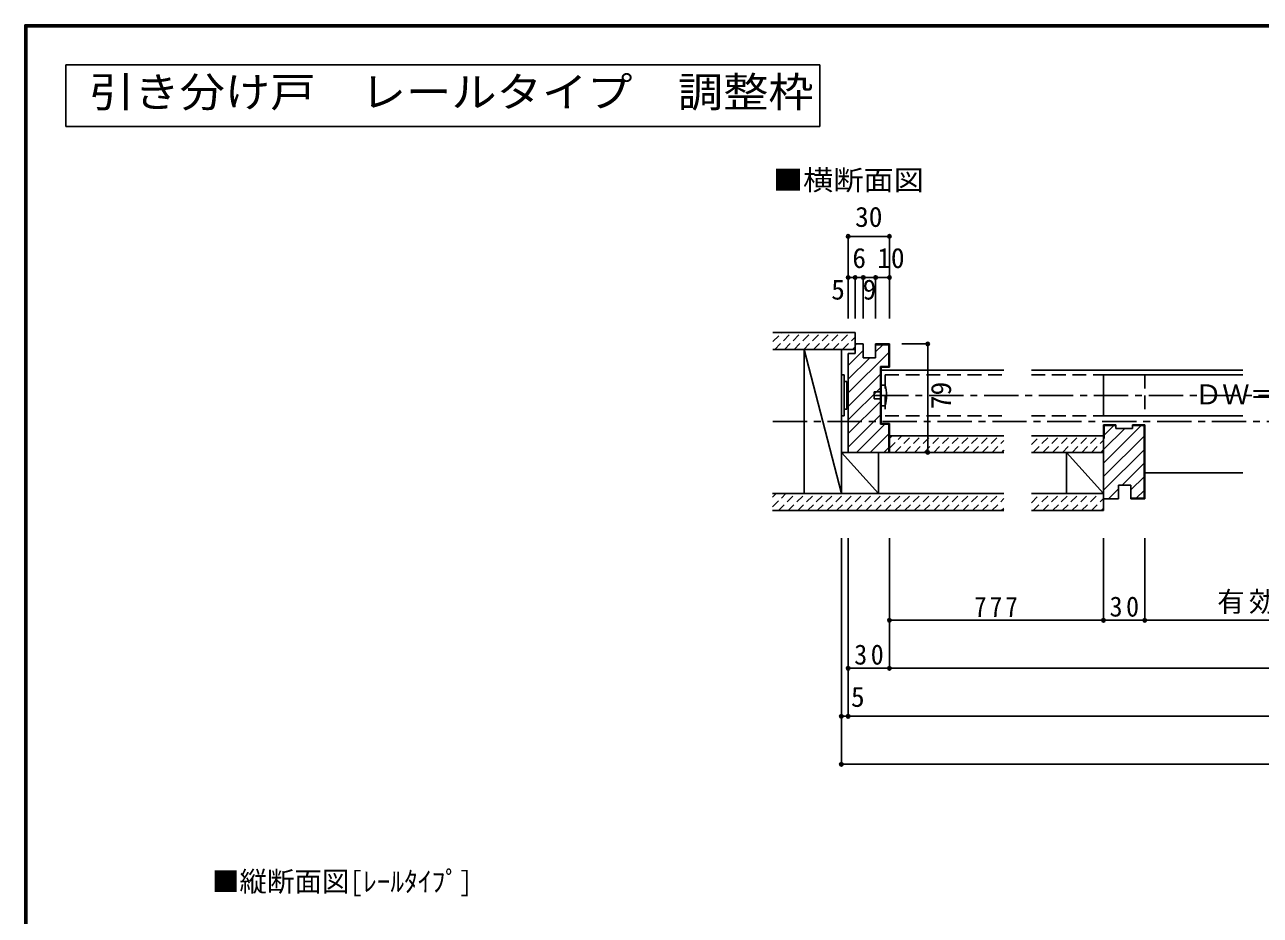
# Model space of a CAD drawing. Units: millimetres, scale not verified. Extents: x -973 to 977, y -718 to 696.
# Drawn here: x -973 to -73, y 46 to 696 of the extents above; entities that cross this region are included whole.
import ezdxf
from ezdxf.enums import TextEntityAlignment as Align

# ---------------------------------------------------------------- set-up
doc = ezdxf.new("R2010")
doc.units = ezdxf.units.MM
doc.header["$LTSCALE"] = 5
doc.header["$PDMODE"] = 32
doc.header["$PDSIZE"] = 2.5
for name, pattern in [('CHAIN1', [8, 5, -1, 1, -1]), ('DASHED1', [1.8, 1.2, -0.6]), ('DASHED2', [3, 2, -1])]:
    doc.linetypes.add(name, pattern=pattern)
for name, color, linetype in [('0-1_通り芯', 4, 'CHAIN1'), ('0-2_柱', 7, 'Continuous'), ('0-3_仕上げ', 2, 'Continuous'), ('0-4_枠', 3, 'Continuous'), ('0-6_扉', 6, 'Continuous'), ('0-7_金物', 7, 'Continuous'), ('0-A_文字', 3, 'Continuous'), ('0-B_寸法', 7, 'Continuous'), ('0-C_ハッチ', 4, 'DASHED1'), ('F-1_枠', 6, 'Continuous')]:
    doc.layers.add(name, color=color, linetype=linetype)
doc.styles.add('ＭＳ ゴシック', font='')
doc.styles.get('ＭＳ ゴシック').set_extended_font_data('MS Gothic')

msp = doc.modelspace()

# ---------------------------------------------------------------- linework, layer by layer
at = {"layer": '0-1_通り芯'}
for p, q in [((-354.367, 425.5), (357.746, 425.5)), ((-428.353, 406.5), (431.746, 406.5))]:
    msp.add_line(p, q, dxfattribs=at)
at = {"layer": '0-2_柱'}
for p, q in [((-405.374, 459), (-405.374, 354)), ((-378.374, 459), (-405.374, 459)), ((-378.374, 354), (-405.374, 459)), ((-378.374, 354), (-378.374, 459)), ((-214.396, 384), (-187.396, 354)), ((-214.396, 384), (-214.396, 354)), ((-187.396, 384), (-214.396, 384)), ((-187.396, 354), (-187.396, 384)), ((-405.374, 354), (-378.374, 354)), ((-378.374, 354), (-351.374, 354)), ((-214.396, 354), (-187.396, 354))]:
    msp.add_line(p, q, dxfattribs=at)
msp.add_lwpolyline([(-351.374, 354), (-351.374, 384), (-378.374, 384)], close=True, dxfattribs=at)
at = {"layer": '0-3_仕上げ'}
for p, q in [((-428.353, 471.5), (-368.367, 471.5)), ((-343.367, 396), (-259.924, 396)), ((-239.924, 396), (-187.339, 396)), ((-187.339, 396), (-187.339, 384)), ((-343.367, 384), (-259.924, 384)), ((-239.924, 384), (-187.339, 384)), ((-428.438, 354), (-259.924, 354)), ((-239.924, 354), (-187.339, 354)), ((-187.339, 341.5), (-187.339, 354)), ((-428.459, 341.5), (-259.924, 341.5)), ((-239.924, 341.5), (-187.339, 341.5))]:
    msp.add_line(p, q, dxfattribs=at)
msp.add_lwpolyline([(-428.353, 459), (-368.367, 459), (-368.367, 471.5)], dxfattribs=at)
at = {"layer": '0-4_枠'}
for p, q in [((-368.367, 456), (-368.367, 463)), ((-362.367, 463), (-368.367, 463)), ((-362.367, 453), (-362.367, 463)), ((-353.367, 453), (-353.367, 463)), ((-353.367, 462.5), (-343.867, 462.5)), ((-343.867, 462.5), (-343.867, 446.5)), ((-368.367, 456), (-373.367, 456)), ((-373.367, 456), (-373.367, 384)), ((-353.367, 453), (-362.367, 453)), ((-349.867, 446.5), (-343.867, 446.5)), ((-349.867, 446.5), (-349.867, 404.5)), ((-349.367, 446), (-343.367, 446)), ((-349.367, 446), (-349.367, 405)), ((-349.867, 404.5), (-343.867, 404.5)), ((-349.367, 405), (-343.367, 405)), ((-343.867, 384), (-343.867, 404.5)), ((-343.367, 384), (-343.367, 405)), ((-187.339, 350), (-187.339, 404)), ((-178.339, 404), (-187.339, 404)), ((-178.339, 403.5), (-186.839, 403.5)), ((-186.839, 394), (-186.839, 403.5)), ((-178.339, 401.5), (-178.339, 404)), ((-166.339, 401.5), (-178.339, 401.5)), ((-166.339, 401.5), (-166.339, 404)), ((-166.339, 404), (-157.339, 404)), ((-166.339, 403.5), (-157.839, 403.5)), ((-157.839, 403.5), (-157.839, 350.5)), ((-157.339, 404), (-157.339, 350)), ((-186.839, 394), (-187.339, 394)), ((-373.367, 384), (-343.367, 384)), ((-176.339, 360), (-167.339, 360)), ((-176.339, 360), (-176.339, 350)), ((-167.339, 350), (-167.339, 360)), ((-187.339, 350), (-176.339, 350)), ((-167.339, 350.5), (-157.839, 350.5)), ((-167.339, 350), (-157.339, 350))]:
    msp.add_line(p, q, dxfattribs=at)
at = {"layer": '0-4_枠', "color": 4}
for p, q in [((-349.367, 444), (-259.924, 444)), ((-239.924, 444), (-85.924, 444)), ((-157.339, 369), (-85.924, 369))]:
    msp.add_line(p, q, dxfattribs=at)
at = {"layer": '0-4_枠'}
msp.add_lwpolyline([(-353.367, 463), (-343.367, 463), (-343.367, 446)], dxfattribs=at)
at = {"layer": '0-6_扉', "color": 2, "linetype": 'DASHED2'}
for p, q in [((-346.367, 440.5), (-346.367, 410.5)), ((-346.367, 440.5), (-259.924, 440.5)), ((-239.924, 440.5), (-157.339, 440.5)), ((-157.339, 440.5), (-157.339, 410.5)), ((-346.367, 410.5), (-259.924, 410.5)), ((-239.924, 410.5), (-157.339, 410.5))]:
    msp.add_line(p, q, dxfattribs=at)
at = {"layer": '0-6_扉'}
for p, q in [((-187.339, 440.5), (-187.339, 410.5)), ((-187.339, 440.5), (-85.924, 440.5)), ((-187.339, 410.5), (-85.924, 410.5))]:
    msp.add_line(p, q, dxfattribs=at)
at = {"layer": '0-7_金物'}
for p, q in [((-378.374, 440.568), (-376.374, 440.568)), ((-378.374, 410.568), (-378.374, 440.568)), ((-376.374, 410.568), (-376.374, 440.568)), ((-376.374, 435.568), (-374.374, 435.568)), ((-374.374, 415.568), (-374.374, 435.568)), ((-374.374, 434.568), (-373.367, 434.568)), ((-354.367, 423), (-354.367, 428)), ((-354.367, 428), (-349.367, 428)), ((-376.374, 415.568), (-374.374, 415.568)), ((-374.374, 416.568), (-373.367, 416.568)), ((-349.367, 423), (-354.367, 423)), ((-349.367, 418), (-346.367, 418)), ((-378.374, 410.568), (-376.374, 410.568))]:
    msp.add_line(p, q, dxfattribs=at)
msp.add_lwpolyline([(-346.367, 433), (-349.367, 433), (-349.367, 418)], dxfattribs=at)
msp.add_arc((-373.992, 425.5), 28.625, 344.81071, 15.18929, dxfattribs=at)
at = {"layer": '0-A_文字'}
for p, q in [((-943.333, 621.667), (-943.333, 666.667)), ((-943.333, 666.667), (-394.048, 666.667)), ((-394.048, 621.667), (-394.048, 666.667)), ((-943.333, 621.667), (-394.048, 621.667))]:
    msp.add_line(p, q, dxfattribs=at)
at = {"layer": '0-B_寸法', "color": 4}
for p, q in [((-373.367, 541.5), (-373.367, 481.5)), ((-373.367, 541.5), (-343.367, 541.5)), ((-343.367, 541.5), (-343.367, 481.5)), ((-373.367, 511.5), (-343.367, 511.5)), ((-368.367, 511.5), (-368.367, 481.5)), ((-362.367, 511.5), (-362.367, 481.5)), ((-353.367, 511.5), (-353.367, 481.5)), ((-315.423, 463), (-334.253, 463)), ((-315.423, 384), (-315.423, 463)), ((-315.423, 384), (-334.253, 384)), ((-378.353, 156.5), (-378.353, 321.5)), ((-373.367, 191.5), (-373.367, 321.5)), ((-343.367, 226.5), (-343.367, 321.5)), ((-187.339, 261.5), (-187.339, 321.5)), ((-157.339, 261.5), (-157.339, 321.5)), ((-343.367, 261.5), (-187.339, 261.5)), ((-187.339, 261.5), (-157.339, 261.5)), ((-157.339, 261.5), (160.718, 261.5)), ((-373.367, 226.5), (-343.367, 226.5)), ((-343.367, 226.5), (346.746, 226.5)), ((-378.353, 191.5), (-373.367, 191.5)), ((-373.367, 191.5), (376.746, 191.5)), ((-378.353, 156.5), (381.732, 156.5))]:
    msp.add_line(p, q, dxfattribs=at)
at = {"layer": '0-B_寸法'}
for p in [(-373.367, 541.5), (-343.367, 541.5), (-373.367, 511.5), (-368.367, 511.5), (-362.367, 511.5), (-353.367, 511.5), (-343.367, 511.5), (-315.423, 463), (-315.423, 384), (-343.367, 261.5), (-187.339, 261.5), (-157.339, 261.5), (-373.367, 226.5), (-343.367, 226.5), (-378.353, 191.5), (-373.367, 191.5), (-378.353, 156.5)]:
    msp.add_point(p, dxfattribs=at)
at = {"layer": '0-C_ハッチ'}
for p, q in [((-428.259, 464.74), (-421.498, 471.5)), ((-426.927, 459), (-414.427, 471.5)), ((-419.856, 459), (-407.356, 471.5)), ((-412.785, 459), (-400.285, 471.5)), ((-405.714, 459), (-393.214, 471.5)), ((-398.643, 459), (-386.143, 471.5)), ((-391.572, 459), (-379.072, 471.5)), ((-384.501, 459), (-372.001, 471.5)), ((-377.43, 459), (-368.367, 468.063)), ((-370.359, 459), (-368.367, 460.991)), ((-343.367, 386.997), (-334.364, 396)), ((-343.367, 394.068), (-341.435, 396)), ((-339.293, 384), (-327.293, 396)), ((-332.222, 384), (-320.222, 396)), ((-325.151, 384), (-313.151, 396)), ((-318.079, 384), (-306.079, 396)), ((-311.008, 384), (-299.008, 396)), ((-303.937, 384), (-291.937, 396)), ((-296.866, 384), (-284.866, 396)), ((-289.795, 384), (-277.795, 396)), ((-282.724, 384), (-270.724, 396)), ((-275.653, 384), (-263.653, 396)), ((-268.582, 384), (-259.924, 392.658)), ((-239.924, 389.718), (-233.641, 396)), ((-238.57, 384), (-226.57, 396)), ((-231.499, 384), (-219.499, 396)), ((-224.428, 384), (-212.428, 396)), ((-217.357, 384), (-205.357, 396)), ((-210.286, 384), (-198.286, 396)), ((-203.215, 384), (-191.215, 396)), ((-196.144, 384), (-187.339, 392.805)), ((-261.511, 384), (-259.924, 385.587)), ((-189.073, 384), (-187.339, 385.734)), ((-428.454, 344.336), (-418.79, 354)), ((-428.443, 351.419), (-425.861, 354)), ((-424.219, 341.5), (-411.719, 354)), ((-417.148, 341.5), (-404.648, 354)), ((-410.077, 341.5), (-397.577, 354)), ((-403.006, 341.5), (-390.506, 354)), ((-395.935, 341.5), (-383.435, 354)), ((-388.864, 341.5), (-376.364, 354)), ((-381.793, 341.5), (-369.293, 354)), ((-374.722, 341.5), (-362.222, 354)), ((-367.651, 341.5), (-355.151, 354)), ((-360.579, 341.5), (-348.079, 354)), ((-353.508, 341.5), (-341.008, 354)), ((-346.437, 341.5), (-333.937, 354)), ((-339.366, 341.5), (-326.866, 354)), ((-332.295, 341.5), (-319.795, 354)), ((-325.224, 341.5), (-312.724, 354)), ((-318.153, 341.5), (-305.653, 354)), ((-311.082, 341.5), (-298.582, 354)), ((-304.011, 341.5), (-291.511, 354)), ((-296.94, 341.5), (-284.44, 354)), ((-289.869, 341.5), (-277.369, 354)), ((-282.798, 341.5), (-270.298, 354)), ((-275.727, 341.5), (-263.227, 354)), ((-239.924, 347.291), (-233.215, 354)), ((-238.644, 341.5), (-226.144, 354)), ((-231.573, 341.5), (-219.073, 354)), ((-224.502, 341.5), (-212.002, 354)), ((-217.431, 341.5), (-204.931, 354)), ((-210.36, 341.5), (-197.86, 354)), ((-203.288, 341.5), (-190.788, 354)), ((-268.656, 341.5), (-259.924, 350.232)), ((-261.585, 341.5), (-259.924, 343.161)), ((-196.217, 341.5), (-187.339, 350.379)), ((-189.146, 341.5), (-187.339, 343.307))]:
    msp.add_line(p, q, dxfattribs=at)
at = {"layer": '0-C_ハッチ', "linetype": 'Continuous'}
for p, q in [((-368.353, 462.098), (-367.451, 463)), ((-353.367, 457.285), (-348.152, 462.5)), ((-373.367, 427.385), (-343.867, 456.885)), ((-373.367, 437.285), (-357.652, 453)), ((-372.867, 447.684), (-362.367, 458.184)), ((-344.353, 446.5), (-343.867, 446.986)), ((-373.367, 417.486), (-349.867, 440.986)), ((-373.367, 407.586), (-349.867, 431.086)), ((-372.867, 398.187), (-349.867, 421.187)), ((-373.367, 387.787), (-349.867, 411.287)), ((-367.255, 384), (-346.755, 404.5)), ((-357.356, 384), (-343.867, 397.488)), ((-187.339, 376.185), (-160.024, 403.5)), ((-187.339, 386.085), (-171.923, 401.5)), ((-186.839, 396.484), (-179.823, 403.5)), ((-347.456, 384), (-343.867, 387.589)), ((-187.339, 366.286), (-157.839, 395.786)), ((-187.339, 356.386), (-157.839, 385.886)), ((-173.825, 360), (-157.839, 375.987)), ((-167.339, 356.587), (-157.839, 366.087)), ((-183.825, 350), (-176.339, 357.487)), ((-163.526, 350.5), (-157.839, 356.188))]:
    msp.add_line(p, q, dxfattribs=at)
at = {"layer": 'F-1_枠'}
for p, q in [((-973.347, 695.833), (-973.347, -700.833)), ((-973.347, 695.833), (976.653, 695.833)), ((-973.347, 695), (976.653, 695)), ((-973.347, 694.167), (976.653, 694.167)), ((-972.514, 695.833), (-972.514, -700.833)), ((-971.68, 695.833), (-971.68, -700.833))]:
    msp.add_line(p, q, dxfattribs=at)

# ---------------------------------------------------------------- texts
at = {"layer": '0-A_文字', "style": 'ＭＳ ゴシック', "width": 1.1}
msp.add_text('引き分け戸\u3000レールタイプ\u3000調整枠', height=21.99, dxfattribs=at).set_placement((-926.458, 629.167), align=Align.BOTTOM_LEFT)
at = {"layer": '0-A_文字', "color": 7, "style": 'ＭＳ ゴシック', "width": 1.1}
msp.add_text('■横断面図', height=14.66, dxfattribs=at).set_placement((-428.254, 570.749), align=Align.BOTTOM_LEFT)
at = {"layer": '0-A_文字', "color": 7, "style": 'ＭＳ ゴシック'}
msp.add_text('■縦断面図[ﾚｰﾙﾀｲﾌﾟ]', height=14.66, dxfattribs=at).set_placement((-836.857, 59.319), align=Align.BOTTOM_LEFT)
at = {"layer": '0-B_寸法', "style": 'ＭＳ ゴシック'}
for s, p in [('30', (-368.367, 544)), ('6', (-370.367, 514)), ('10', (-352.225, 514)), ('5', (-385.783, 490.993)), ('9', (-362.867, 490.993)), ('ＤＷ＝810', (-120.924, 414.5)), ('5', (-371.367, 194))]:
    msp.add_text(s, height=14.66, dxfattribs=at).set_placement(p, align=Align.BOTTOM_LEFT)
msp.add_text('79', height=14.66, rotation=90, dxfattribs=at).set_placement((-294.071, 415.5), align=Align.BOTTOM_LEFT)
at = {"layer": '0-B_寸法', "char_height": 14.66, "attachment_point": 7, "style": 'ＭＳ ゴシック'}
for s, insert in [('\\T1.16;有効開口寸法＝1,560', (-104.56, 264)), ('\\T1.27;\\W0.9;777', (-281.603, 264)), ('\\T1.27;\\W0.95;30', (-182.964, 264)), ('\\T1.27;\\W0.95;30', (-368.992, 229))]:
    msp.add_mtext(s, dxfattribs=dict(at, insert=insert))

doc.saveas('drawing.dxf')
